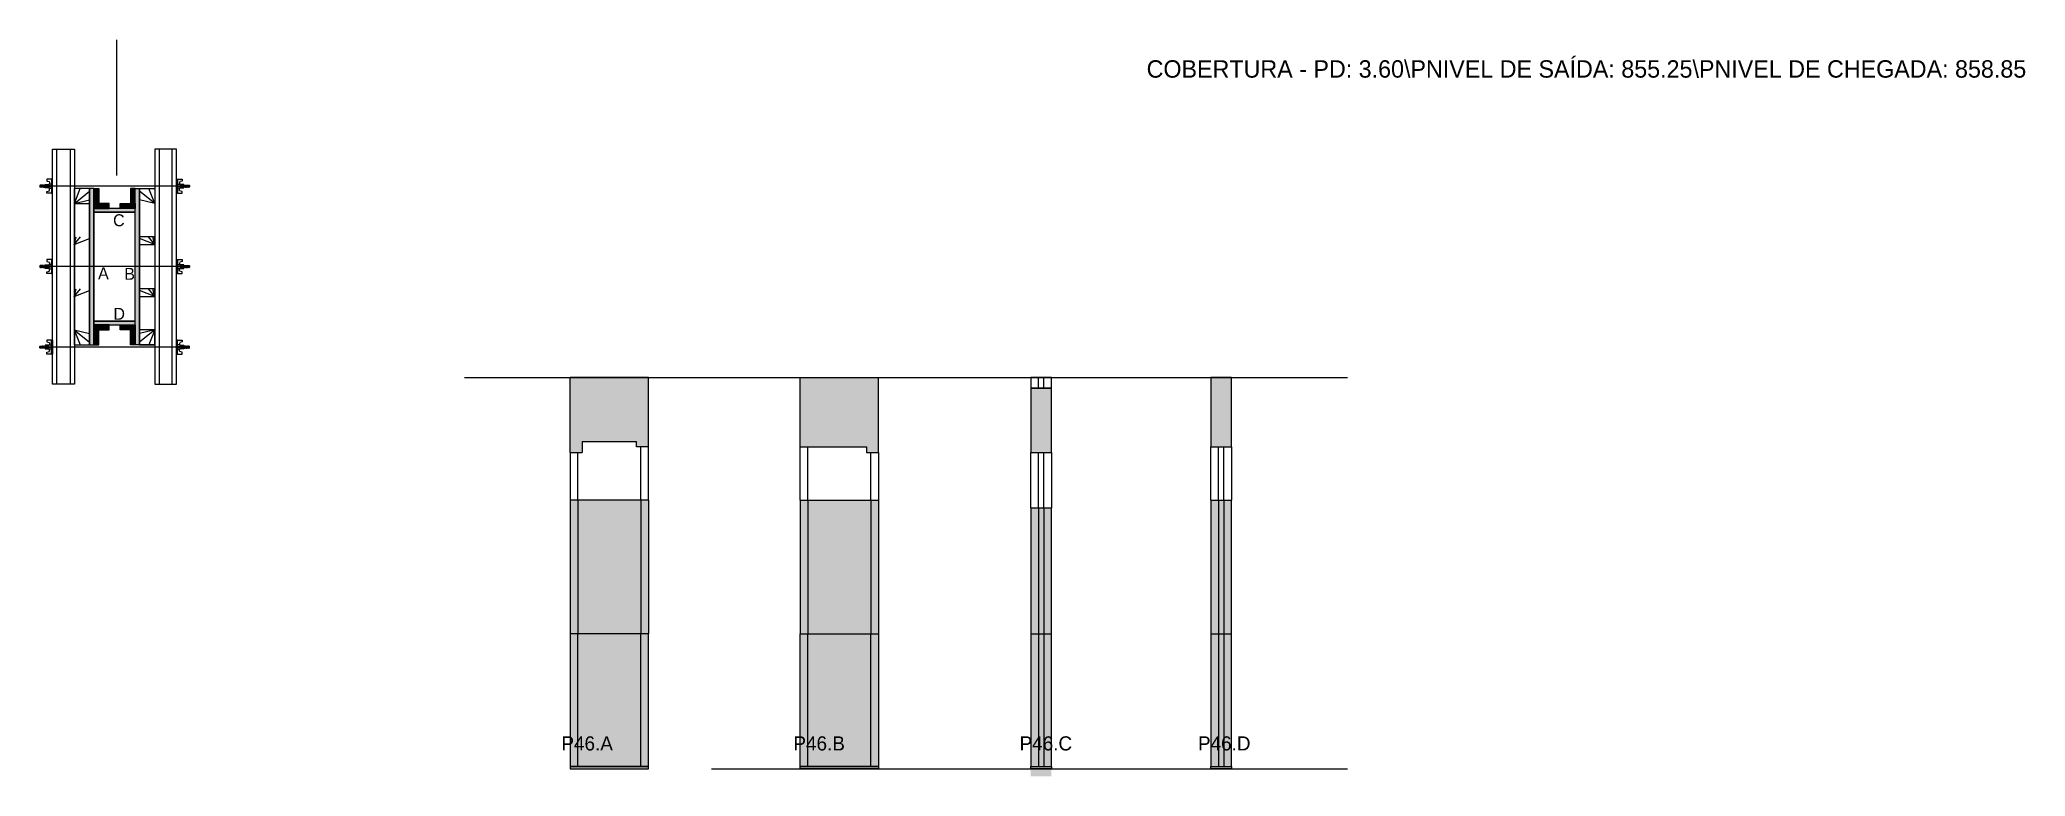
# Model space of a CAD drawing. Header units: metres. Extents: x 7746 to 9571, y 5495 to 6173.
import ezdxf

# ---------------------------------------------------------------- set-up
doc = ezdxf.new("R2010")
doc.units = ezdxf.units.M
for name, color, linetype in [('CHAPA', 7, 'Continuous'), ('COTA', 7, 'Continuous'), ('Hachura', 7, 'Continuous'), ('Madeira', 7, 'Continuous'), ('NOMENCLATURA', 7, 'Continuous'), ('Nível', 7, 'Continuous'), ('Painéis', 7, 'Continuous'), ('Perfil Metálico', 7, 'Continuous'), ('SARR_2.2x7', 7, 'Continuous'), ('SARRAFO', 7, 'Continuous'), ('Texto Seção', 7, 'Continuous'), ('TEXTO_GERAL', 7, 'Continuous')]:
    doc.layers.add(name, color=color, linetype=linetype)

msp = doc.modelspace()

# ---------------------------------------------------------------- hatches: boundary and pattern name
at = {"layer": 'COTA'}
h = msp.add_hatch(color=7, dxfattribs=at)
h.dxf.hatch_style = 1
h.paths.add_polyline_path([(8305.6, 5862.4), (8233.6, 5862.4), (8233.6, 5793.4), (8244.6, 5793.4), (8244.6, 5803.4), (8294.6, 5803.4), (8294.6, 5798.4), (8305.6, 5798.4), (8305.6, 5862.4)])
h = msp.add_hatch(color=7, dxfattribs=at)
h.dxf.hatch_style = 1
h.paths.add_polyline_path([(8517.2, 5862.4), (8445.2, 5862.4), (8445.2, 5798.4), (8506.2, 5798.4), (8506.2, 5793.4), (8517.2, 5793.4), (8517.2, 5862.4)])
h = msp.add_hatch(color=7, dxfattribs=at)
h.dxf.hatch_style = 1
h.paths.add_polyline_path([(8841.7, 5798.4), (8841.7, 5862.4), (8841.7, 5862.4), (8822.7, 5862.4), (8822.7, 5862.4), (8822.7, 5798.4), (8822.7, 5798.4), (8841.7, 5798.4)])
h = msp.add_hatch(color=7, dxfattribs=at)
h.dxf.hatch_style = 1
h.paths.add_polyline_path([(8676.1, 5852.4), (8657.1, 5852.4), (8657.1, 5793.4), (8676.1, 5793.4), (8676.1, 5852.4)])
at = {"layer": 'Hachura'}
h = msp.add_hatch(color=7, dxfattribs=at)
h.dxf.hatch_style = 1
h.paths.add_polyline_path([(7795.9, 6036.3), (7791.9, 6036.3), (7791.9, 6036.3), (7791.9, 5892.3), (7791.9, 5892.3), (7795.9, 5892.3), (7795.9, 5892.3), (7795.9, 6036.3)])
h = msp.add_hatch(color=7, dxfattribs=at)
h.dxf.hatch_style = 1
h.paths.add_polyline_path([(7795.9, 6036.3), (7791.9, 6036.3), (7791.9, 6036.3), (7791.9, 5892.3), (7791.9, 5892.3), (7795.9, 5892.3), (7795.9, 5892.3), (7795.9, 6036.3)])
h = msp.add_hatch(color=7, dxfattribs=at)
h.dxf.hatch_style = 1
h.paths.add_polyline_path([(7795.9, 6022.3), (7800.3, 6022.3), (7800.3, 6022.3), (7800.3, 6036.3), (7800.3, 6036.3), (7795.9, 6036.3), (7795.9, 6036.3), (7795.9, 6022.3)])
h = msp.add_hatch(color=7, dxfattribs=at)
h.dxf.hatch_style = 1
h.paths.add_polyline_path([(7833.9, 6022.3), (7829.5, 6022.3), (7829.5, 6022.3), (7829.5, 6036.3), (7829.5, 6036.3), (7833.9, 6036.3), (7833.9, 6036.3), (7833.9, 6022.3)])
h = msp.add_hatch(color=7, dxfattribs=at)
h.dxf.hatch_style = 1
h.paths.add_polyline_path([(7833.9, 6036.3), (7837.9, 6036.3), (7837.9, 6036.3), (7837.9, 5892.3), (7837.9, 5892.3), (7833.9, 5892.3), (7833.9, 5892.3), (7833.9, 6036.3)])
h = msp.add_hatch(color=7, dxfattribs=at)
h.dxf.hatch_style = 1
h.paths.add_polyline_path([(7833.9, 6036.3), (7837.9, 6036.3), (7837.9, 6036.3), (7837.9, 5892.3), (7837.9, 5892.3), (7833.9, 5892.3), (7833.9, 5892.3), (7833.9, 6036.3)])
h = msp.add_hatch(color=7, dxfattribs=at)
h.dxf.hatch_style = 1
h.paths.add_polyline_path([(7795.9, 6017.9), (7795.9, 6022.3), (7795.9, 6022.3), (7809.9, 6022.3), (7809.9, 6022.3), (7809.9, 6017.9), (7809.9, 6017.9), (7795.9, 6017.9)])
h = msp.add_hatch(color=7, dxfattribs=at)
h.dxf.hatch_style = 1
h.paths.add_polyline_path([(7833.9, 6014.3), (7833.9, 6017.9), (7833.9, 6017.9), (7795.9, 6017.9), (7795.9, 6017.9), (7795.9, 6014.3), (7795.9, 6014.3), (7833.9, 6014.3)])
h = msp.add_hatch(color=7, dxfattribs=at)
h.dxf.hatch_style = 1
h.paths.add_polyline_path([(7833.9, 6014.3), (7833.9, 6017.9), (7833.9, 6017.9), (7795.9, 6017.9), (7795.9, 6017.9), (7795.9, 6014.3), (7795.9, 6014.3), (7833.9, 6014.3)])
h = msp.add_hatch(color=7, dxfattribs=at)
h.dxf.hatch_style = 1
h.paths.add_polyline_path([(7833.9, 6017.9), (7833.9, 6022.3), (7833.9, 6022.3), (7819.9, 6022.3), (7819.9, 6022.3), (7819.9, 6017.9), (7819.9, 6017.9), (7833.9, 6017.9)])
h = msp.add_hatch(color=7, dxfattribs=at)
h.dxf.hatch_style = 1
h.paths.add_polyline_path([(7833.9, 5910.7), (7833.9, 5914.3), (7833.9, 5914.3), (7795.9, 5914.3), (7795.9, 5914.3), (7795.9, 5910.7), (7795.9, 5910.7), (7833.9, 5910.7)])
h = msp.add_hatch(color=7, dxfattribs=at)
h.dxf.hatch_style = 1
h.paths.add_polyline_path([(7833.9, 5910.7), (7833.9, 5914.3), (7833.9, 5914.3), (7795.9, 5914.3), (7795.9, 5914.3), (7795.9, 5910.7), (7795.9, 5910.7), (7833.9, 5910.7)])
h = msp.add_hatch(color=7, dxfattribs=at)
h.dxf.hatch_style = 1
h.paths.add_polyline_path([(7795.9, 5906.3), (7795.9, 5910.7), (7795.9, 5910.7), (7809.9, 5910.7), (7809.9, 5910.7), (7809.9, 5906.3), (7809.9, 5906.3), (7795.9, 5906.3)])
h = msp.add_hatch(color=7, dxfattribs=at)
h.dxf.hatch_style = 1
h.paths.add_polyline_path([(7795.9, 5906.3), (7800.3, 5906.3), (7800.3, 5906.3), (7800.3, 5892.3), (7800.3, 5892.3), (7795.9, 5892.3), (7795.9, 5892.3), (7795.9, 5906.3)])
h = msp.add_hatch(color=7, dxfattribs=at)
h.dxf.hatch_style = 1
h.paths.add_polyline_path([(7833.9, 5906.3), (7833.9, 5910.7), (7833.9, 5910.7), (7819.9, 5910.7), (7819.9, 5910.7), (7819.9, 5906.3), (7819.9, 5906.3), (7833.9, 5906.3)])
h = msp.add_hatch(color=7, dxfattribs=at)
h.dxf.hatch_style = 1
h.paths.add_polyline_path([(7833.9, 5906.3), (7829.5, 5906.3), (7829.5, 5906.3), (7829.5, 5892.3), (7829.5, 5892.3), (7833.9, 5892.3), (7833.9, 5892.3), (7833.9, 5906.3)])
h = msp.add_hatch(color=7, dxfattribs=at)
h.dxf.hatch_style = 1
h.paths.add_polyline_path([(8305.6, 5749.4), (8233.6, 5749.4), (8233.6, 5749.4), (8233.6, 5502.4), (8233.6, 5502.4), (8305.6, 5502.4), (8305.6, 5502.4), (8305.6, 5749.4)])
h = msp.add_hatch(color=7, dxfattribs=at)
h.dxf.hatch_style = 1
h.paths.add_polyline_path([(8517.2, 5749.4), (8445.2, 5749.4), (8445.2, 5749.4), (8445.2, 5502.4), (8445.2, 5502.4), (8517.2, 5502.4), (8517.2, 5502.4), (8517.2, 5749.4)])
h = msp.add_hatch(color=7, dxfattribs=at)
h.dxf.hatch_style = 1
h.paths.add_polyline_path([(8676.1, 5742.4), (8657.1, 5742.4), (8657.1, 5742.4), (8657.1, 5495.4), (8657.1, 5495.4), (8676.1, 5495.4), (8676.1, 5495.4), (8676.1, 5742.4)])
h = msp.add_hatch(color=7, dxfattribs=at)
h.dxf.hatch_style = 1
h.paths.add_polyline_path([(8841.7, 5749.4), (8822.7, 5749.4), (8822.7, 5749.4), (8822.7, 5502.4), (8822.7, 5502.4), (8841.7, 5502.4), (8841.7, 5502.4), (8841.7, 5749.4)])

# ---------------------------------------------------------------- linework, layer by layer
at = {"layer": 'CHAPA', "color": 7, "lineweight": 25}
for points in [[(7795.9, 6036.3), (7791.9, 6036.3), (7791.9, 5892.3), (7795.9, 5892.3)], [(7795.9, 6036.3), (7791.9, 6036.3), (7791.9, 5892.3), (7795.9, 5892.3)], [(7833.9, 6036.3), (7837.9, 6036.3), (7837.9, 5892.3), (7833.9, 5892.3)], [(7833.9, 6036.3), (7837.9, 6036.3), (7837.9, 5892.3), (7833.9, 5892.3)], [(7833.9, 6014.3), (7833.9, 6017.9), (7795.9, 6017.9), (7795.9, 6014.3)], [(7833.9, 6014.3), (7833.9, 6017.9), (7795.9, 6017.9), (7795.9, 6014.3)], [(7833.9, 5910.7), (7833.9, 5914.3), (7795.9, 5914.3), (7795.9, 5910.7)], [(7833.9, 5910.7), (7833.9, 5914.3), (7795.9, 5914.3), (7795.9, 5910.7)]]:
    msp.add_lwpolyline(points, close=True, dxfattribs=at)
at = {"layer": 'COTA', "color": 7, "lineweight": 25}
for p, q in [((8233.6, 5793.4), (8233.6, 5862.4)), ((8305.6, 5862.4), (8233.6, 5862.4)), ((8305.6, 5798.4), (8305.6, 5862.4)), ((8445.2, 5798.4), (8445.2, 5862.4)), ((8445.2, 5862.4), (8517.2, 5862.4)), ((8517.2, 5793.4), (8517.2, 5862.4))]:
    msp.add_line(p, q, dxfattribs=at)
for points in [[(8841.7, 5798.4), (8841.7, 5862.4), (8822.7, 5862.4), (8822.7, 5798.4)], [(8676.1, 5793.4), (8676.1, 5852.4), (8657.1, 5852.4), (8657.1, 5793.4)]]:
    msp.add_lwpolyline(points, dxfattribs=at)
at = {"layer": 'Defpoints', "color": 7, "lineweight": 25}
msp.add_line((7816.8, 6048.1), (7816.8, 6173.1), dxfattribs=at)
at = {"layer": 'Hachura', "color": 7, "lineweight": 25}
for p, q in [((7757.9, 6044.8), (7752.7, 6044.8)), ((7752.7, 6044.8), (7752.7, 6043.1)), ((7752.7, 6043.1), (7754.9, 6042.5)), ((7755.1, 6042.2), (7755.1, 6040.3)), ((7756.9, 6044.8), (7756.9, 6031.9)), ((7756.9, 6044.8), (7756.9, 6039.6)), ((7756.9, 6044.6), (7757.9, 6044.6)), ((7756.9, 6044.4), (7757.9, 6044.4)), ((7756.9, 6044.1), (7757.9, 6044.1)), ((7756.9, 6043.6), (7757.9, 6043.6)), ((7756.9, 6042.8), (7757.9, 6042.8)), ((7757.9, 6031.9), (7757.9, 6044.8)), ((7872.8, 6044.6), (7871.8, 6044.6)), ((7872.8, 6044.4), (7871.8, 6044.4)), ((7872.8, 6044.1), (7871.8, 6044.1)), ((7872.8, 6043.6), (7871.8, 6043.6)), ((7872.8, 6042.8), (7871.8, 6042.8)), ((7871.9, 6031.9), (7871.9, 6044.8)), ((7871.9, 6044.8), (7877, 6044.8)), ((7872.8, 6044.8), (7872.8, 6031.9)), ((7872.8, 6044.8), (7872.8, 6039.6)), ((7874.6, 6042.2), (7874.6, 6040.3)), ((7877, 6043.1), (7874.8, 6042.5)), ((7877, 6044.8), (7877, 6043.1)), ((7746.4, 6039.4), (7746.1, 6039.1)), ((7746.1, 6039.1), (7746.1, 6037.8)), ((7746.4, 6037.4), (7746.1, 6037.8)), ((7746.7, 6039.4), (7746.4, 6039.4)), ((7746.4, 6039.4), (7746.4, 6039.4)), ((7746.4, 6037.4), (7746.4, 6039.4)), ((7747, 6037.4), (7746.4, 6038.7)), ((7746.9, 6037.3), (7746.4, 6038.5)), ((7746.4, 6038), (7746.7, 6037.3)), ((7746.4, 6037.7), (7746.5, 6037.4)), ((7746.5, 6037.4), (7746.4, 6037.4)), ((7746.7, 6039.4), (7747.7, 6037.4)), ((7746.7, 6039.4), (7747.7, 6037.4)), ((7746.8, 6039.4), (7747.9, 6037.3)), ((7748.1, 6037.3), (7747, 6039.5)), ((7747, 6037.4), (7747.7, 6037.4)), ((7747.9, 6039.4), (7747.2, 6039.4)), ((7748.2, 6037.4), (7747.2, 6039.4)), ((7747.9, 6039.4), (7748.8, 6037.4)), ((7747.9, 6039.4), (7749, 6037.3)), ((7749.3, 6037.3), (7748.2, 6039.5)), ((7748.8, 6037.4), (7748.2, 6037.4)), ((7749, 6039.4), (7748.4, 6039.4)), ((7749.3, 6037.4), (7748.4, 6039.4)), ((7748.6, 6039.4), (7748.4, 6039.4)), ((7749, 6039.4), (7750, 6037.4)), ((7749.1, 6039.4), (7750.2, 6037.3)), ((7750.4, 6037.3), (7749.3, 6039.5)), ((7749.5, 6037.4), (7749.3, 6037.4)), ((7750.2, 6039.4), (7749.5, 6039.4)), ((7750.5, 6037.4), (7749.5, 6039.4)), ((7749.5, 6037.4), (7750, 6037.4)), ((7750.2, 6039.4), (7751.1, 6037.4)), ((7751.1, 6038.2), (7750.5, 6039.5)), ((7750.5, 6037.4), (7751.1, 6037.4)), ((7751.1, 6038.5), (7750.7, 6039.4)), ((7751.1, 6039.4), (7750.7, 6039.4)), ((7882.7, 6038.3), (7750.9, 6038.3)), ((7751.1, 6036.7), (7751.1, 6040)), ((7751.1, 6040), (7754.4, 6040)), ((7751.1, 6039), (7754.4, 6039)), ((7751.1, 6037.4), (7754.4, 6037.4)), ((7754.4, 6036.7), (7751.1, 6036.7)), ((7751.2, 6036.7), (7751.2, 6040)), ((7752.7, 6033.6), (7754.9, 6034.1)), ((7752.7, 6031.9), (7752.7, 6033.6)), ((7756.9, 6031.9), (7752.7, 6031.9)), ((7754.4, 6040.3), (7754.4, 6036.4)), ((7756.9, 6040.3), (7754.4, 6040.3)), ((7754.4, 6036.4), (7754.4, 6036.7)), ((7754.4, 6036.4), (7754.4, 6036.7)), ((7754.4, 6036.4), (7756.9, 6036.4)), ((7756.9, 6038.7), (7754.9, 6038.7)), ((7754.9, 6038.1), (7756.9, 6038.1)), ((7755.1, 6034.5), (7755.1, 6036.4)), ((7756.9, 6041.4), (7757.9, 6041.4)), ((7756.9, 6038.3), (7756.9, 6040.3)), ((7756.9, 6039.6), (7756.9, 6039)), ((7756.9, 6038.3), (7757.9, 6038.3)), ((7756.9, 6035.3), (7757.9, 6035.3)), ((7756.9, 6033.9), (7757.9, 6033.9)), ((7756.9, 6033), (7757.9, 6033)), ((7756.9, 6032.6), (7757.9, 6032.6)), ((7756.9, 6032.2), (7757.9, 6032.2)), ((7756.9, 6032), (7757.9, 6032)), ((7756.9, 6031.9), (7757.9, 6031.9)), ((7757.3, 6039.3), (7757.1, 6039.3)), ((7757.1, 6037.4), (7757.5, 6037.4)), ((7757.7, 6039.3), (7757.3, 6039.3)), ((7757.9, 6032.8), (7757.9, 6040.7)), ((7872.8, 6041.4), (7871.8, 6041.4)), ((7872.8, 6033.9), (7871.8, 6033.9)), ((7872.8, 6033), (7871.8, 6033)), ((7872.8, 6032.6), (7871.8, 6032.6)), ((7872.8, 6032.2), (7871.8, 6032.2)), ((7872.8, 6032), (7871.8, 6032)), ((7871.9, 6032.8), (7871.9, 6040.7)), ((7872.8, 6038.3), (7871.9, 6038.3)), ((7872.8, 6035.3), (7871.9, 6035.3)), ((7872.8, 6031.9), (7871.9, 6031.9)), ((7872, 6039.3), (7872.4, 6039.3)), ((7872.6, 6037.4), (7872.2, 6037.4)), ((7872.4, 6039.3), (7872.6, 6039.3)), ((7872.8, 6038.3), (7872.8, 6040.3)), ((7872.8, 6040.3), (7875.3, 6040.3)), ((7872.8, 6039.6), (7872.8, 6039)), ((7872.8, 6038.7), (7874.8, 6038.7)), ((7874.8, 6038.1), (7872.8, 6038.1)), ((7875.3, 6036.4), (7872.8, 6036.4)), ((7872.8, 6031.9), (7877, 6031.9)), ((7874.6, 6034.5), (7874.6, 6036.4)), ((7877, 6033.6), (7874.8, 6034.1)), ((7875.3, 6040.3), (7875.3, 6036.4)), ((7878.6, 6040), (7875.3, 6040)), ((7878.6, 6039), (7875.3, 6039)), ((7878.6, 6037.4), (7875.3, 6037.4)), ((7875.3, 6036.7), (7878.6, 6036.7)), ((7875.3, 6036.4), (7875.3, 6036.7)), ((7875.3, 6036.4), (7875.3, 6036.7)), ((7877, 6031.9), (7877, 6033.6)), ((7878.5, 6036.7), (7878.5, 6040)), ((7878.6, 6036.7), (7878.6, 6040)), ((7878.6, 6038.2), (7879.2, 6039.5)), ((7879.5, 6039.4), (7878.6, 6037.4)), ((7878.6, 6038.5), (7879, 6039.4)), ((7878.6, 6039.4), (7879, 6039.4)), ((7879.2, 6037.4), (7878.6, 6037.4)), ((7879.2, 6037.4), (7880.2, 6039.4)), ((7879.3, 6037.3), (7880.4, 6039.5)), ((7879.5, 6039.4), (7880.2, 6039.4)), ((7880.6, 6039.4), (7879.5, 6037.3)), ((7880.7, 6039.4), (7879.7, 6037.4)), ((7880.2, 6037.4), (7879.7, 6037.4)), ((7880.2, 6037.4), (7880.4, 6037.4)), ((7880.4, 6037.3), (7881.5, 6039.5)), ((7880.4, 6037.4), (7881.3, 6039.4)), ((7880.7, 6039.4), (7881.3, 6039.4)), ((7881.8, 6039.4), (7880.7, 6037.3)), ((7881.8, 6039.4), (7880.9, 6037.4)), ((7880.9, 6037.4), (7881.5, 6037.4)), ((7881.1, 6039.4), (7881.3, 6039.4)), ((7881.5, 6037.4), (7882.5, 6039.4)), ((7881.6, 6037.3), (7882.7, 6039.5)), ((7881.8, 6039.4), (7882.5, 6039.4)), ((7882.9, 6039.4), (7881.8, 6037.3)), ((7883, 6039.4), (7882, 6037.4)), ((7883, 6039.4), (7882, 6037.4)), ((7882.7, 6037.4), (7882, 6037.4)), ((7882.7, 6037.4), (7883.3, 6038.7)), ((7882.8, 6037.3), (7883.3, 6038.5)), ((7883, 6039.4), (7883.3, 6039.4)), ((7883.3, 6038), (7883, 6037.3)), ((7883.3, 6037.7), (7883.2, 6037.4)), ((7883.2, 6037.4), (7883.3, 6037.4)), ((7883.3, 6039.4), (7883.3, 6039.4)), ((7883.3, 6039.4), (7883.7, 6039.1)), ((7883.3, 6037.4), (7883.3, 6039.4)), ((7883.3, 6037.4), (7883.7, 6037.8)), ((7883.7, 6039.1), (7883.7, 6037.8)), ((7757.9, 5970.8), (7752.7, 5970.8)), ((7752.7, 5970.8), (7752.7, 5969.1)), ((7752.7, 5969.1), (7754.9, 5968.5)), ((7756.9, 5970.8), (7756.9, 5957.9)), ((7756.9, 5970.8), (7756.9, 5965.6)), ((7756.9, 5970.6), (7757.9, 5970.6)), ((7756.9, 5970.4), (7757.9, 5970.4)), ((7756.9, 5970.1), (7757.9, 5970.1)), ((7756.9, 5969.6), (7757.9, 5969.6)), ((7756.9, 5968.8), (7757.9, 5968.8)), ((7757.9, 5957.9), (7757.9, 5970.8)), ((7872.8, 5970.6), (7871.8, 5970.6)), ((7872.8, 5970.4), (7871.8, 5970.4)), ((7872.8, 5970.1), (7871.8, 5970.1)), ((7872.8, 5969.6), (7871.8, 5969.6)), ((7872.8, 5968.8), (7871.8, 5968.8)), ((7871.9, 5957.9), (7871.9, 5970.8)), ((7871.9, 5970.8), (7877, 5970.8)), ((7872.8, 5970.8), (7872.8, 5957.9)), ((7872.8, 5970.8), (7872.8, 5965.6)), ((7877, 5969.1), (7874.8, 5968.5)), ((7877, 5970.8), (7877, 5969.1)), ((7746.4, 5965.4), (7746.1, 5965.1)), ((7746.1, 5965.1), (7746.1, 5963.8)), ((7746.4, 5963.4), (7746.1, 5963.8)), ((7746.7, 5965.4), (7746.4, 5965.4)), ((7746.4, 5965.4), (7746.4, 5965.4)), ((7746.4, 5963.4), (7746.4, 5965.4)), ((7747, 5963.4), (7746.4, 5964.7)), ((7746.9, 5963.3), (7746.4, 5964.5)), ((7746.4, 5964), (7746.7, 5963.3)), ((7746.4, 5963.7), (7746.5, 5963.4)), ((7746.5, 5963.4), (7746.4, 5963.4)), ((7746.7, 5965.4), (7747.7, 5963.4)), ((7746.7, 5965.4), (7747.7, 5963.4)), ((7746.8, 5965.4), (7747.9, 5963.3)), ((7748.1, 5963.3), (7747, 5965.5)), ((7747, 5963.4), (7747.7, 5963.4)), ((7747.9, 5965.4), (7747.2, 5965.4)), ((7748.2, 5963.4), (7747.2, 5965.4)), ((7747.9, 5965.4), (7748.8, 5963.4)), ((7747.9, 5965.4), (7749, 5963.3)), ((7749.3, 5963.3), (7748.2, 5965.5)), ((7748.8, 5963.4), (7748.2, 5963.4)), ((7749, 5965.4), (7748.4, 5965.4)), ((7749.3, 5963.4), (7748.4, 5965.4)), ((7748.6, 5965.4), (7748.4, 5965.4)), ((7749, 5965.4), (7750, 5963.4)), ((7749.1, 5965.4), (7750.2, 5963.3)), ((7750.4, 5963.3), (7749.3, 5965.5)), ((7749.5, 5963.4), (7749.3, 5963.4)), ((7750.2, 5965.4), (7749.5, 5965.4)), ((7750.5, 5963.4), (7749.5, 5965.4)), ((7749.5, 5963.4), (7750, 5963.4)), ((7750.2, 5965.4), (7751.1, 5963.4)), ((7751.1, 5964.2), (7750.5, 5965.5)), ((7750.5, 5963.4), (7751.1, 5963.4)), ((7751.1, 5964.5), (7750.7, 5965.4)), ((7751.1, 5965.4), (7750.7, 5965.4)), ((7882.7, 5964.3), (7750.9, 5964.3)), ((7751.1, 5962.7), (7751.1, 5966)), ((7751.1, 5966), (7754.4, 5966)), ((7751.1, 5965), (7754.4, 5965)), ((7751.1, 5963.4), (7754.4, 5963.4)), ((7754.4, 5962.7), (7751.1, 5962.7)), ((7751.2, 5962.7), (7751.2, 5966)), ((7752.7, 5959.6), (7754.9, 5960.1)), ((7752.7, 5957.9), (7752.7, 5959.6)), ((7756.9, 5957.9), (7752.7, 5957.9)), ((7754.4, 5966.3), (7754.4, 5962.4)), ((7756.9, 5966.3), (7754.4, 5966.3)), ((7754.4, 5962.4), (7754.4, 5962.7)), ((7754.4, 5962.4), (7754.4, 5962.7)), ((7754.4, 5962.4), (7756.9, 5962.4)), ((7756.9, 5964.7), (7754.9, 5964.7)), ((7754.9, 5964.1), (7756.9, 5964.1)), ((7755.1, 5968.2), (7755.1, 5966.3)), ((7755.1, 5960.5), (7755.1, 5962.4)), ((7756.9, 5967.4), (7757.9, 5967.4)), ((7756.9, 5964.3), (7756.9, 5966.3)), ((7756.9, 5965.6), (7756.9, 5965)), ((7756.9, 5964.3), (7757.9, 5964.3)), ((7756.9, 5961.3), (7757.9, 5961.3)), ((7756.9, 5959.9), (7757.9, 5959.9)), ((7756.9, 5959), (7757.9, 5959)), ((7756.9, 5958.6), (7757.9, 5958.6)), ((7756.9, 5958.2), (7757.9, 5958.2)), ((7756.9, 5958), (7757.9, 5958)), ((7756.9, 5957.9), (7757.9, 5957.9)), ((7757.3, 5965.3), (7757.1, 5965.3)), ((7757.1, 5963.4), (7757.5, 5963.4)), ((7757.7, 5965.3), (7757.3, 5965.3)), ((7757.9, 5958.8), (7757.9, 5966.7)), ((7872.8, 5967.4), (7871.8, 5967.4)), ((7872.8, 5959.9), (7871.8, 5959.9)), ((7872.8, 5959), (7871.8, 5959)), ((7872.8, 5958.6), (7871.8, 5958.6)), ((7872.8, 5958.2), (7871.8, 5958.2)), ((7872.8, 5958), (7871.8, 5958)), ((7871.9, 5958.8), (7871.9, 5966.7)), ((7872.8, 5964.3), (7871.9, 5964.3)), ((7872.8, 5961.3), (7871.9, 5961.3)), ((7872.8, 5957.9), (7871.9, 5957.9)), ((7872, 5965.3), (7872.4, 5965.3)), ((7872.6, 5963.4), (7872.2, 5963.4)), ((7872.4, 5965.3), (7872.6, 5965.3)), ((7872.8, 5964.3), (7872.8, 5966.3)), ((7872.8, 5966.3), (7875.3, 5966.3)), ((7872.8, 5965.6), (7872.8, 5965)), ((7872.8, 5964.7), (7874.8, 5964.7)), ((7874.8, 5964.1), (7872.8, 5964.1)), ((7875.3, 5962.4), (7872.8, 5962.4)), ((7872.8, 5957.9), (7877, 5957.9)), ((7874.6, 5968.2), (7874.6, 5966.3)), ((7874.6, 5960.5), (7874.6, 5962.4)), ((7877, 5959.6), (7874.8, 5960.1)), ((7875.3, 5966.3), (7875.3, 5962.4)), ((7878.6, 5966), (7875.3, 5966)), ((7878.6, 5965), (7875.3, 5965)), ((7878.6, 5963.4), (7875.3, 5963.4)), ((7875.3, 5962.7), (7878.6, 5962.7)), ((7875.3, 5962.4), (7875.3, 5962.7)), ((7875.3, 5962.4), (7875.3, 5962.7)), ((7877, 5957.9), (7877, 5959.6)), ((7878.5, 5962.7), (7878.5, 5966)), ((7878.6, 5962.7), (7878.6, 5966)), ((7878.6, 5964.2), (7879.2, 5965.5)), ((7879.5, 5965.4), (7878.6, 5963.4)), ((7878.6, 5964.5), (7879, 5965.4)), ((7878.6, 5965.4), (7879, 5965.4)), ((7879.2, 5963.4), (7878.6, 5963.4)), ((7879.2, 5963.4), (7880.2, 5965.4)), ((7879.3, 5963.3), (7880.4, 5965.5)), ((7879.5, 5965.4), (7880.2, 5965.4)), ((7880.6, 5965.4), (7879.5, 5963.3)), ((7880.7, 5965.4), (7879.7, 5963.4)), ((7880.2, 5963.4), (7879.7, 5963.4)), ((7880.2, 5963.4), (7880.4, 5963.4)), ((7880.4, 5963.3), (7881.5, 5965.5)), ((7880.4, 5963.4), (7881.3, 5965.4)), ((7880.7, 5965.4), (7881.3, 5965.4)), ((7881.8, 5965.4), (7880.7, 5963.3)), ((7881.8, 5965.4), (7880.9, 5963.4)), ((7880.9, 5963.4), (7881.5, 5963.4)), ((7881.1, 5965.4), (7881.3, 5965.4)), ((7881.5, 5963.4), (7882.5, 5965.4)), ((7881.6, 5963.3), (7882.7, 5965.5)), ((7881.8, 5965.4), (7882.5, 5965.4)), ((7882.9, 5965.4), (7881.8, 5963.3)), ((7883, 5965.4), (7882, 5963.4)), ((7883, 5965.4), (7882, 5963.4)), ((7882.7, 5963.4), (7882, 5963.4)), ((7882.7, 5963.4), (7883.3, 5964.7)), ((7882.8, 5963.3), (7883.3, 5964.5)), ((7883, 5965.4), (7883.3, 5965.4)), ((7883.3, 5964), (7883, 5963.3)), ((7883.3, 5963.7), (7883.2, 5963.4)), ((7883.2, 5963.4), (7883.3, 5963.4)), ((7883.3, 5965.4), (7883.3, 5965.4)), ((7883.3, 5965.4), (7883.7, 5965.1)), ((7883.3, 5963.4), (7883.3, 5965.4)), ((7883.3, 5963.4), (7883.7, 5963.8)), ((7883.7, 5965.1), (7883.7, 5963.8)), ((7756.9, 5896.8), (7752.7, 5896.8)), ((7752.7, 5896.8), (7752.7, 5895.1)), ((7756.9, 5883.9), (7756.9, 5896.8)), ((7756.9, 5896.8), (7757.9, 5896.8)), ((7756.9, 5896.6), (7757.9, 5896.6)), ((7756.9, 5896.4), (7757.9, 5896.4)), ((7756.9, 5896.1), (7757.9, 5896.1)), ((7757.9, 5896.8), (7757.9, 5883.9)), ((7757.9, 5895.8), (7757.9, 5888)), ((7872.8, 5896.6), (7871.8, 5896.6)), ((7872.8, 5896.4), (7871.8, 5896.4)), ((7872.8, 5896.1), (7871.8, 5896.1)), ((7871.9, 5896.8), (7871.9, 5883.9)), ((7872.8, 5896.8), (7871.9, 5896.8)), ((7871.9, 5895.8), (7871.9, 5888)), ((7872.8, 5883.9), (7872.8, 5896.8)), ((7872.8, 5896.8), (7877, 5896.8)), ((7877, 5896.8), (7877, 5895.1)), ((7746.4, 5891.2), (7746.1, 5890.9)), ((7746.1, 5889.6), (7746.1, 5890.9)), ((7746.4, 5889.3), (7746.1, 5889.6)), ((7746.4, 5890.7), (7746.7, 5891.4)), ((7746.9, 5891.3), (7746.4, 5890.2)), ((7746.4, 5891), (7746.5, 5891.2)), ((7746.5, 5891.2), (7746.4, 5891.2)), ((7747, 5891.2), (7746.4, 5889.9)), ((7746.4, 5891.2), (7746.4, 5889.3)), ((7746.7, 5889.3), (7746.4, 5889.3)), ((7746.4, 5889.3), (7746.4, 5889.3)), ((7746.7, 5889.3), (7747.7, 5891.2)), ((7746.7, 5889.3), (7747.7, 5891.2)), ((7746.8, 5889.2), (7747.9, 5891.4)), ((7748.1, 5891.3), (7747, 5889.2)), ((7747, 5891.2), (7747.7, 5891.2)), ((7748.2, 5891.2), (7747.2, 5889.3)), ((7747.9, 5889.3), (7747.2, 5889.3)), ((7747.9, 5889.2), (7749, 5891.4)), ((7747.9, 5889.3), (7748.8, 5891.2)), ((7749.3, 5891.3), (7748.2, 5889.2)), ((7748.8, 5891.2), (7748.2, 5891.2)), ((7749.3, 5891.2), (7748.4, 5889.3)), ((7749, 5889.3), (7748.4, 5889.3)), ((7748.6, 5889.3), (7748.4, 5889.3)), ((7749, 5889.3), (7750, 5891.2)), ((7749.1, 5889.2), (7750.2, 5891.4)), ((7750.4, 5891.3), (7749.3, 5889.2)), ((7749.5, 5891.2), (7749.3, 5891.2)), ((7749.5, 5891.2), (7750, 5891.2)), ((7750.5, 5891.2), (7749.5, 5889.3)), ((7750.2, 5889.3), (7749.5, 5889.3)), ((7750.2, 5889.3), (7751.1, 5891.2)), ((7750.5, 5891.2), (7751.1, 5891.2)), ((7751.1, 5890.5), (7750.5, 5889.2)), ((7751.1, 5890.2), (7750.7, 5889.3)), ((7751.1, 5889.3), (7750.7, 5889.3)), ((7882.7, 5890.3), (7750.9, 5890.3)), ((7751.1, 5892), (7751.1, 5888.7)), ((7754.4, 5892), (7751.1, 5892)), ((7751.1, 5891.2), (7754.4, 5891.2)), ((7751.1, 5889.7), (7754.4, 5889.7)), ((7751.1, 5888.7), (7754.4, 5888.7)), ((7751.2, 5892), (7751.2, 5888.7)), ((7752.7, 5895.1), (7754.9, 5894.5)), ((7752.7, 5885.6), (7754.9, 5886.1)), ((7752.7, 5883.9), (7752.7, 5885.6)), ((7757.9, 5883.9), (7752.7, 5883.9)), ((7754.4, 5888.4), (7754.4, 5892.3)), ((7754.4, 5892.3), (7756.9, 5892.3)), ((7754.4, 5892.3), (7754.4, 5892)), ((7754.4, 5892.3), (7754.4, 5892)), ((7756.9, 5888.4), (7754.4, 5888.4)), ((7754.9, 5890.5), (7756.9, 5890.5)), ((7756.9, 5890), (7754.9, 5890)), ((7755.1, 5894.2), (7755.1, 5892.3)), ((7755.1, 5886.5), (7755.1, 5888.4)), ((7756.9, 5895.6), (7757.9, 5895.6)), ((7756.9, 5894.8), (7757.9, 5894.8)), ((7756.9, 5893.4), (7757.9, 5893.4)), ((7756.9, 5890.3), (7756.9, 5888.4)), ((7756.9, 5890.3), (7757.9, 5890.3)), ((7756.9, 5889), (7756.9, 5889.7)), ((7756.9, 5883.9), (7756.9, 5889)), ((7756.9, 5887.3), (7757.9, 5887.3)), ((7756.9, 5885.9), (7757.9, 5885.9)), ((7756.9, 5885), (7757.9, 5885)), ((7756.9, 5884.6), (7757.9, 5884.6)), ((7756.9, 5884.2), (7757.9, 5884.2)), ((7756.9, 5884), (7757.9, 5884)), ((7757.1, 5891.3), (7757.5, 5891.3)), ((7757.3, 5889.4), (7757.1, 5889.4)), ((7757.7, 5889.4), (7757.3, 5889.4)), ((7872.8, 5895.6), (7871.8, 5895.6)), ((7872.8, 5894.8), (7871.8, 5894.8)), ((7872.8, 5887.3), (7871.8, 5887.3)), ((7872.8, 5885.9), (7871.8, 5885.9)), ((7872.8, 5885), (7871.8, 5885)), ((7872.8, 5884.6), (7871.8, 5884.6)), ((7872.8, 5884.2), (7871.8, 5884.2)), ((7872.8, 5884), (7871.8, 5884)), ((7872.8, 5893.4), (7871.9, 5893.4)), ((7872.8, 5890.3), (7871.9, 5890.3)), ((7871.9, 5883.9), (7877, 5883.9)), ((7872, 5889.4), (7872.4, 5889.4)), ((7872.6, 5891.3), (7872.2, 5891.3)), ((7872.4, 5889.4), (7872.6, 5889.4)), ((7875.3, 5892.3), (7872.8, 5892.3)), ((7874.8, 5890.5), (7872.8, 5890.5)), ((7872.8, 5890.3), (7872.8, 5888.4)), ((7872.8, 5890), (7874.8, 5890)), ((7872.8, 5889), (7872.8, 5889.7)), ((7872.8, 5883.9), (7872.8, 5889)), ((7872.8, 5888.4), (7875.3, 5888.4)), ((7874.6, 5894.2), (7874.6, 5892.3)), ((7874.6, 5886.5), (7874.6, 5888.4)), ((7877, 5895.1), (7874.8, 5894.5)), ((7877, 5885.6), (7874.8, 5886.1)), ((7875.3, 5888.4), (7875.3, 5892.3)), ((7875.3, 5892.3), (7875.3, 5892)), ((7875.3, 5892.3), (7875.3, 5892)), ((7875.3, 5892), (7878.6, 5892)), ((7878.6, 5891.2), (7875.3, 5891.2)), ((7878.6, 5889.7), (7875.3, 5889.7)), ((7878.6, 5888.7), (7875.3, 5888.7)), ((7877, 5883.9), (7877, 5885.6)), ((7878.5, 5892), (7878.5, 5888.7)), ((7878.6, 5892), (7878.6, 5888.7)), ((7879.2, 5891.2), (7878.6, 5891.2)), ((7879.5, 5889.3), (7878.6, 5891.2)), ((7878.6, 5890.5), (7879.2, 5889.2)), ((7878.6, 5890.2), (7879, 5889.3)), ((7878.6, 5889.3), (7879, 5889.3)), ((7879.2, 5891.2), (7880.2, 5889.3)), ((7879.3, 5891.3), (7880.4, 5889.2)), ((7880.6, 5889.2), (7879.5, 5891.4)), ((7879.5, 5889.3), (7880.2, 5889.3)), ((7880.2, 5891.2), (7879.7, 5891.2)), ((7880.7, 5889.3), (7879.7, 5891.2)), ((7880.2, 5891.2), (7880.4, 5891.2)), ((7880.4, 5891.3), (7881.5, 5889.2)), ((7880.4, 5891.2), (7881.3, 5889.3)), ((7881.8, 5889.2), (7880.7, 5891.4)), ((7880.7, 5889.3), (7881.3, 5889.3)), ((7880.9, 5891.2), (7881.5, 5891.2)), ((7881.8, 5889.3), (7880.9, 5891.2)), ((7881.1, 5889.3), (7881.3, 5889.3)), ((7881.5, 5891.2), (7882.5, 5889.3)), ((7881.6, 5891.3), (7882.7, 5889.2)), ((7882.9, 5889.2), (7881.8, 5891.4)), ((7881.8, 5889.3), (7882.5, 5889.3)), ((7883, 5889.3), (7882, 5891.2)), ((7882.7, 5891.2), (7882, 5891.2)), ((7883, 5889.3), (7882, 5891.2)), ((7882.7, 5891.2), (7883.3, 5889.9)), ((7882.8, 5891.3), (7883.3, 5890.2)), ((7883.3, 5890.7), (7883, 5891.4)), ((7883, 5889.3), (7883.3, 5889.3)), ((7883.3, 5891), (7883.2, 5891.2)), ((7883.2, 5891.2), (7883.3, 5891.2)), ((7883.3, 5891.2), (7883.7, 5890.9)), ((7883.3, 5891.2), (7883.3, 5889.3)), ((7883.3, 5889.3), (7883.7, 5889.6)), ((7883.3, 5889.3), (7883.3, 5889.3)), ((7883.7, 5889.6), (7883.7, 5890.9))]:
    msp.add_line(p, q, dxfattribs=at)
at = {"layer": 'Madeira', "color": 7, "lineweight": 25}
for p, q in [((7777.9, 6022.3), (7783.3, 6036.3)), ((7777.9, 6022.3), (7791.8, 6033.8)), ((7777.9, 6022.3), (7791.9, 6025.8)), ((7851.8, 6022.3), (7837.9, 6033.8)), ((7851.8, 6022.3), (7837.9, 6025.8)), ((7851.8, 6022.3), (7846.4, 6036.3)), ((7777.8, 5984.8), (7783.6, 5991.8)), ((7777.8, 5984.8), (7779.6, 5991.8)), ((7777.8, 5984.8), (7791.8, 5990.3)), ((7851.9, 5984.8), (7837.9, 5990.3)), ((7851.9, 5984.8), (7846.1, 5991.8)), ((7851.9, 5984.8), (7850.1, 5991.8)), ((7777.8, 5936.8), (7783.6, 5943.8)), ((7777.8, 5936.8), (7779.6, 5943.8)), ((7777.8, 5936.8), (7791.8, 5942.3)), ((7851.9, 5936.8), (7837.9, 5942.3)), ((7851.9, 5936.8), (7846.1, 5943.8)), ((7851.9, 5936.8), (7850.1, 5943.8)), ((7777.8, 5906.3), (7791.8, 5894.8)), ((7777.8, 5906.3), (7791.8, 5902.9)), ((7777.8, 5906.3), (7783.3, 5892.3)), ((7851.9, 5906.3), (7837.9, 5894.8)), ((7851.9, 5906.3), (7837.9, 5902.9)), ((7851.9, 5906.3), (7846.4, 5892.3))]:
    msp.add_line(p, q, dxfattribs=at)
for points in [[(7777.9, 6022.3), (7791.9, 6022.3), (7791.8, 6036.3), (7777.8, 6036.3)], [(7777.8, 5892.3), (7791.8, 5892.3), (7791.8, 6036.3), (7777.8, 6036.3)], [(7851.9, 5892.3), (7837.9, 5892.3), (7837.9, 6036.3), (7851.9, 6036.3)], [(7851.9, 5984.8), (7851.9, 5991.8), (7837.9, 5991.8), (7837.9, 5984.8)], [(7851.9, 5936.8), (7851.9, 5943.8), (7837.9, 5943.8), (7837.9, 5936.8)], [(7851.9, 5906.3), (7837.9, 5906.3), (7837.9, 5892.3), (7851.9, 5892.3)]]:
    msp.add_lwpolyline(points, close=True, dxfattribs=at)
at = {"layer": 'Nível', "color": 7, "lineweight": 25}
for p, q in [((8136.7, 5862.4), (8948.2, 5862.4)), ((8363.6, 5502.4), (8948.2, 5502.4))]:
    msp.add_line(p, q, dxfattribs=at)
at = {"layer": 'Painéis', "color": 7, "lineweight": 25}
for p, q in [((8233.6, 5793.4), (8233.6, 5749.4)), ((8233.6, 5793.4), (8244.6, 5793.4)), ((8244.6, 5803.4), (8294.6, 5803.4)), ((8244.6, 5803.4), (8244.6, 5793.4)), ((8294.6, 5798.4), (8294.6, 5803.4)), ((8305.6, 5798.4), (8294.6, 5798.4)), ((8305.6, 5749.4), (8305.6, 5798.4)), ((8445.2, 5749.4), (8445.2, 5798.4)), ((8445.2, 5798.4), (8506.2, 5798.4)), ((8506.2, 5798.4), (8506.2, 5793.4)), ((8506.2, 5793.4), (8517.2, 5793.4)), ((8517.2, 5793.4), (8517.2, 5749.4)), ((8657.1, 5742.4), (8657.1, 5793.4)), ((8657.1, 5793.4), (8676.1, 5793.4)), ((8676.1, 5793.4), (8676.1, 5742.4)), ((8822.7, 5749.4), (8822.7, 5798.4)), ((8822.7, 5798.4), (8841.7, 5798.4)), ((8841.7, 5798.4), (8841.7, 5749.4)), ((8305.6, 5749.4), (8233.6, 5749.4)), ((8233.6, 5749.4), (8233.6, 5626.4)), ((8305.6, 5749.4), (8305.6, 5626.4)), ((8445.2, 5749.4), (8517.2, 5749.4)), ((8445.2, 5749.4), (8445.2, 5626.4)), ((8517.2, 5749.4), (8517.2, 5626.4)), ((8657.1, 5742.4), (8657.1, 5504.4)), ((8657.1, 5742.4), (8676.1, 5742.4)), ((8657.1, 5742.4), (8676.1, 5742.4)), ((8657.1, 5742.4), (8676.1, 5742.4)), ((8676.1, 5504.4), (8676.1, 5742.4)), ((8822.7, 5749.4), (8822.7, 5504.4)), ((8822.7, 5749.4), (8841.7, 5749.4)), ((8822.7, 5749.4), (8841.7, 5749.4)), ((8822.7, 5749.4), (8841.7, 5749.4)), ((8841.7, 5504.4), (8841.7, 5749.4)), ((8233.6, 5626.4), (8233.6, 5502.4)), ((8305.6, 5626.4), (8233.6, 5626.4)), ((8305.6, 5502.4), (8305.6, 5626.4)), ((8445.2, 5502.4), (8445.2, 5626.4)), ((8445.2, 5626.4), (8517.2, 5626.4)), ((8517.2, 5626.4), (8517.2, 5502.4)), ((8657.1, 5626.4), (8676.1, 5626.4)), ((8822.7, 5626.4), (8841.7, 5626.4)), ((8233.6, 5504.4), (8305.6, 5504.4)), ((8517.2, 5504.4), (8445.2, 5504.4)), ((8657.1, 5504.4), (8676.1, 5504.4)), ((8822.7, 5504.4), (8841.7, 5504.4))]:
    msp.add_line(p, q, dxfattribs=at)
for points in [[(7795.9, 5914.3), (7833.9, 5914.3), (7833.9, 6014.3), (7795.9, 6014.3)], [(8657.1, 5852.4), (8676.1, 5852.4), (8676.1, 5862.4), (8657.1, 5862.4)], [(8305.6, 5504.4), (8233.6, 5504.4), (8233.6, 5502.4), (8305.6, 5502.4)], [(8445.2, 5504.4), (8517.2, 5504.4), (8517.2, 5502.4), (8445.2, 5502.4)], [(8657.1, 5504.4), (8676.1, 5504.4), (8676.1, 5502.4), (8657.1, 5502.4)], [(8822.7, 5504.4), (8841.7, 5504.4), (8841.7, 5502.4), (8822.7, 5502.4)]]:
    msp.add_lwpolyline(points, close=True, dxfattribs=at)
at = {"layer": 'Perfil Metálico', "color": 7, "lineweight": 25}
for points in [[(7757.9, 6072.3), (7777.9, 6072.3), (7777.9, 5856.3), (7757.9, 5856.3)], [(7773.9, 5856.3), (7761.9, 5856.3), (7761.9, 6072.3), (7773.9, 6072.3)], [(7871.9, 6072.3), (7851.9, 6072.3), (7851.9, 5856.3), (7871.9, 5856.3)], [(7855.9, 5856.3), (7867.9, 5856.3), (7867.9, 6072.3), (7855.9, 6072.3)]]:
    msp.add_lwpolyline(points, close=True, dxfattribs=at)
at = {"layer": 'SARR_2.2x7', "color": 7, "lineweight": 25}
for p, q in [((8664.1, 5852.4), (8664.1, 5862.4)), ((8669.1, 5852.4), (8669.1, 5862.4)), ((8240.6, 5749.4), (8240.6, 5793.4)), ((8298.6, 5749.4), (8298.6, 5798.4)), ((8452.2, 5749.4), (8452.2, 5798.4)), ((8510.2, 5749.4), (8510.2, 5793.4)), ((8664.1, 5742.4), (8664.1, 5793.4)), ((8669, 5742.4), (8669, 5793.4)), ((8829.7, 5749.4), (8829.7, 5798.4)), ((8834.6, 5749.4), (8834.6, 5798.4)), ((8240.6, 5749.4), (8240.6, 5626.4)), ((8298.6, 5749.4), (8298.6, 5626.4)), ((8452.2, 5749.4), (8452.2, 5626.4)), ((8510.2, 5749.4), (8510.2, 5626.4)), ((8664.1, 5742.4), (8664.1, 5504.4)), ((8669.1, 5742.4), (8669.1, 5504.4)), ((8829.7, 5749.4), (8829.7, 5504.4)), ((8834.7, 5749.4), (8834.7, 5504.4)), ((8240.6, 5504.4), (8240.6, 5626.4)), ((8298.6, 5504.4), (8298.6, 5626.4)), ((8452.2, 5504.4), (8452.2, 5626.4)), ((8510.2, 5504.4), (8510.2, 5626.4)), ((8240.6, 5504.4), (8240.6, 5504.4)), ((8298.6, 5504.4), (8298.6, 5504.4)), ((8452.2, 5504.4), (8452.2, 5504.4)), ((8510.2, 5504.4), (8510.2, 5504.4))]:
    msp.add_line(p, q, dxfattribs=at)
at = {"layer": 'SARRAFO', "color": 7, "lineweight": 25}
for points in [[(7800.3, 6036.3), (7800.3, 6022.3), (7795.9, 6022.3), (7795.9, 6036.3)], [(7829.5, 6036.3), (7829.5, 6022.3), (7833.9, 6022.3), (7833.9, 6036.3)], [(7809.9, 6022.3), (7795.9, 6022.3), (7795.9, 6017.9), (7809.9, 6017.9)], [(7819.9, 6022.3), (7833.9, 6022.3), (7833.9, 6017.9), (7819.9, 6017.9)], [(7809.9, 5910.7), (7795.9, 5910.7), (7795.9, 5906.3), (7809.9, 5906.3)], [(7800.3, 5892.3), (7800.3, 5906.3), (7795.9, 5906.3), (7795.9, 5892.3)], [(7819.9, 5910.7), (7833.9, 5910.7), (7833.9, 5906.3), (7819.9, 5906.3)], [(7829.5, 5892.3), (7829.5, 5906.3), (7833.9, 5906.3), (7833.9, 5892.3)]]:
    msp.add_lwpolyline(points, close=True, dxfattribs=at)

# ---------------------------------------------------------------- texts
at = {"layer": 'NOMENCLATURA', "color": 7, "lineweight": 25}
msp.add_text('COBERTURA - PD: 3.60\\PNIVEL DE SAÍDA: 855.25\\PNIVEL DE CHEGADA: 858.85', height=16, dxfattribs=at).set_placement((8763.6, 6138.2))
at = {"layer": 'Texto Seção', "color": 7, "lineweight": 25}
for s, p in [('P46.A', (8225.6, 5519.2)), ('P46.B', (8438.9, 5519.2)), ('P46.C', (8646.8, 5519.2)), ('P46.D', (8810.8, 5519.2))]:
    msp.add_text(s, height=13, dxfattribs=at).set_placement(p)
at = {"layer": 'TEXTO_GERAL', "color": 7, "lineweight": 25}
for s, p in [('C', (7813.5, 6001.5)), ('A', (7799.7, 5952.7)), ('B', (7823.8, 5952.2)), ('D', (7813.8, 5915.4))]:
    msp.add_text(s, height=11, dxfattribs=at).set_placement(p)

doc.saveas('drawing.dxf')
